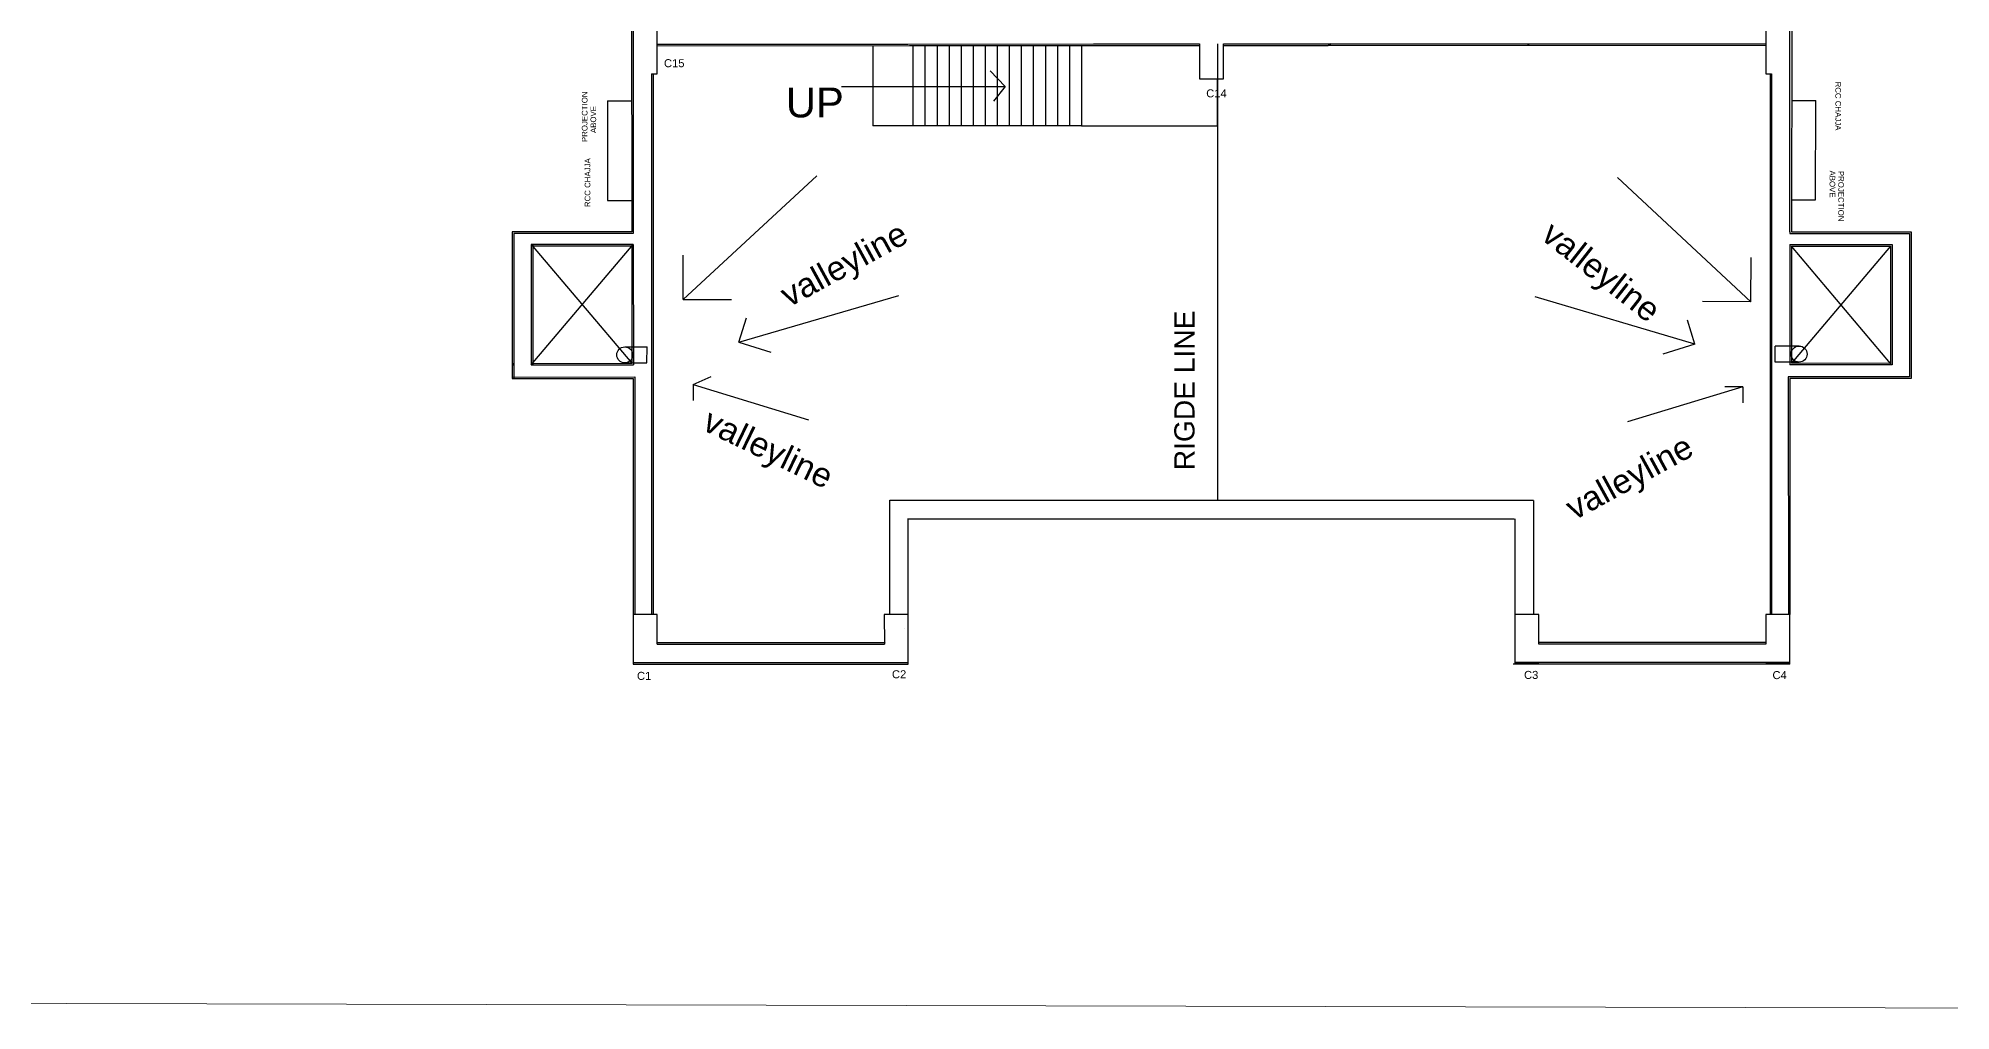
# Model space of a CAD drawing. Header units: millimetres. Extents: x -1932176 to 78768, y -1967 to 1266654.
# Drawn here: x -306967 to -283129, y 434940 to 447063 of the extents above; entities that cross this region are included whole.
import ezdxf

# ---------------------------------------------------------------- set-up
doc = ezdxf.new("R2010")
doc.units = ezdxf.units.MM
for name, color, linetype, lineweight in [('SHEET', 7, 'Continuous', 13), ('TERRACE', 251, 'Continuous', 18), ('text', 252, 'Continuous', 5)]:
    doc.layers.add(name, color=color, linetype=linetype, lineweight=lineweight)
doc.styles.get("Standard").update_dxf_attribs({"font": 'arial.ttf'})

msp = doc.modelspace()

# ---------------------------------------------------------------- linework, layer by layer
at = {"linetype": 'ByBlock', "transparency": 33554687}
for p, q in [((-299572.53338, 450356.07491), (-299570.22168, 444647.9998)), ((-299551.40749, 447565.92044), (-299550.21356, 444627.99982)), ((-285110.83787, 447240.77193), (-285113.22617, 444647.9998)), ((-299251.02309, 446990.01519), (-296128.04006, 446990.72884)), ((-299251.02309, 446970.01518), (-296108.13771, 446970.73339)), ((-296128.04006, 446990.72884), (-293815.29648, 446991.25734)), ((-296108.13771, 446970.73339), (-292493.61863, 446971.09617)), ((-292193.61863, 446971.12628), (-290887.82152, 446971.25734)), ((-288385.41237, 446970.68999), (-290887.82152, 446971.25734)), ((-288405.4078, 446990.69456), (-290855.4763, 446991.25512)), ((-285432.68891, 446990.01525), (-288405.4078, 446990.69456)), ((-285432.68891, 446970.01525), (-288385.41237, 446970.68999)), ((-299322.50288, 446620.00202), (-299322.5583, 444469.99882)), ((-299302.50288, 446620.00202), (-299302.50288, 444469.99885)), ((-285380.94614, 446620.00309), (-285380.9533, 444470.06326)), ((-285380.94614, 446620.00309), (-285380.94614, 439879.99845)), ((-285360.94497, 446620.00309), (-285360.94497, 444639.99885)), ((-285360.94497, 444639.99885), (-285360.94476, 444490.06554)), ((-285133.22617, 444647.99982), (-285133.23429, 444627.99982)), ((-299550.1575, 444490.05453), (-300822.59434, 444489.99629)), ((-300822.59434, 444489.99629), (-300822.59324, 442989.99775)), ((-299550.14935, 444469.99843), (-300822.59324, 444469.99629)), ((-300802.59434, 444489.9963), (-300802.59324, 442989.99777)), ((-299570.14938, 444470.06477), (-299569.55624, 443010.50697)), ((-299550.15751, 444490.06587), (-299549.54811, 442990.5151)), ((-299322.5583, 444469.99885), (-299322.50288, 444469.99885)), ((-285360.88956, 444469.99885), (-285360.94497, 444469.99885)), ((-285360.94476, 444490.06554), (-285360.94476, 439879.99845)), ((-285133.29035, 444490.05503), (-285133.89974, 442990.5151)), ((-285133.29035, 444490.06587), (-285133.29035, 444490.05503)), ((-285133.29035, 444490.05503), (-283860.85352, 444489.99629)), ((-285113.29847, 444470.06477), (-285113.89162, 443010.50697)), ((-285113.29848, 444470.05152), (-283880.85353, 444469.99738)), ((-283880.85353, 444469.99738), (-283880.85385, 442990.00588)), ((-283860.85352, 444489.99629), (-283860.85462, 442989.99775)), ((-301060.59312, 443009.99758), (-301040.59312, 443010.00441)), ((-301060.59311, 442989.90103), (-301040.59311, 442989.90916)), ((-300822.59325, 443010.07892), (-299566.52208, 443010.5082)), ((-300822.59324, 442989.99775), (-299549.54811, 442990.5151)), ((-283860.85462, 442989.99775), (-285133.89974, 442990.5151)), ((-283880.8546, 443010.00588), (-285113.89162, 443010.50697)), ((-301060.593, 442839.90193), (-299531.41443, 442840.5175)), ((-301060.593, 442820.51433), (-299551.41179, 442820.51433)), ((-299551.41179, 442820.51433), (-299551.02309, 439879.99845)), ((-299531.40859, 442840.5175), (-299531.02309, 439880.00109)), ((-283642.85486, 442839.99885), (-285153.84133, 442840.45344)), ((-283622.85486, 442819.99777), (-285133.83314, 442819.40958)), ((-296175.42033, 439709.49033), (-296175.36235, 439709.49033)), ((-299251.02309, 439529.99885), (-296421.06662, 439529.99885)), ((-299251.02309, 439509.99885), (-296420.99016, 439509.99885)), ((-296420.99016, 439509.99885), (-296420.99016, 439509.99072)), ((-296420.99016, 439509.99885), (-296420.99016, 439509.99072)), ((-296400.99016, 439529.99885), (-296400.99829, 439529.99885)), ((-296400.99016, 439529.99885), (-296400.99829, 439529.99885)), ((-288561.04326, 439509.99885), (-288559.62883, 439509.99885)), ((-288559.62883, 439509.99885), (-288559.62882, 439509.99072)), ((-285432.68891, 439529.97354), (-288261.04326, 439529.99774)), ((-285432.68891, 439509.99885), (-288261.04326, 439509.99885)), ((-299551.02309, 439279.99845), (-296122.4046, 439279.99845)), ((-299551.02309, 439259.99845), (-296122.4046, 439259.99845)), ((-296400.89669, 439279.99845), (-296400.89666, 439279.9077)), ((-296400.89669, 439279.99845), (-296400.89666, 439279.9077)), ((-285132.68891, 439259.99845), (-288580.87413, 439259.99845)), ((-285132.68891, 439279.99845), (-288561.04326, 439279.99845)), ((-288539.53536, 439279.99845), (-288539.53532, 439279.9077))]:
    msp.add_line(p, q, dxfattribs=at)
at = {"transparency": 16777216}
for p, q in [((-285133.23428, 444647.99982), (-285132.68891, 447220.00309)), ((-299570.22168, 444647.9998), (-301060.59433, 444647.9987)), ((-301060.59433, 444647.99884), (-301060.593, 442839.99885)), ((-299550.21356, 444627.99982), (-301040.59433, 444627.99885)), ((-301040.59433, 444627.99885), (-301040.593, 442839.99886)), ((-299550.21358, 444647.99982), (-299550.22169, 444647.99982)), ((-285133.23429, 444627.99982), (-283642.85353, 444627.99885)), ((-285113.22617, 444647.9998), (-283622.85353, 444647.9987)), ((-283642.85353, 444627.99885), (-283642.85486, 442839.99886)), ((-283622.85353, 444647.99884), (-283622.85486, 442839.99885)), ((-300822.59433, 444477.99629), (-300822.59445, 444477.99629)), ((-300822.59434, 444489.99629), (-299566.52208, 443010.5082)), ((-300822.59324, 442989.99775), (-299550.15751, 444490.06587)), ((-300810.59434, 444489.99642), (-300810.59434, 444489.9963)), ((-299552.95188, 444489.99885), (-299552.95188, 444490.06587)), ((-285130.49597, 444489.99885), (-285130.49597, 444490.06587)), ((-283880.85353, 444469.99738), (-285113.89162, 443010.50697)), ((-283880.8546, 443010.00588), (-285113.29847, 444470.06477)), ((-283872.85352, 444489.99642), (-283872.85352, 444489.9963)), ((-283860.85352, 444477.99629), (-283860.85341, 444477.99629)), ((-301060.593, 442839.99885), (-301060.593, 442820.51433)), ((-301040.593, 442839.99885), (-301040.593, 442820.51433)), ((-283622.85486, 442839.99885), (-283622.85486, 442819.99777))]:
    msp.add_line(p, q, dxfattribs=at)
at = {"color": 252, "ltscale": 30}
for p, q in [((-296564.19004, 446970.94857), (-296564.19004, 445970.94857)), ((-296064.19004, 446970.94857), (-296064.19004, 445970.94857)), ((-295914.19004, 446970.94857), (-295914.19004, 445970.94857)), ((-295764.19004, 446970.94857), (-295764.19004, 445970.94857)), ((-295614.19004, 446970.94857), (-295614.19004, 445970.94857)), ((-295464.19004, 446970.94857), (-295464.19004, 445970.94857)), ((-295314.19004, 446970.94857), (-295314.19004, 445970.94857)), ((-295164.19004, 446970.94857), (-295164.19004, 445970.94857)), ((-295014.19004, 446970.94857), (-295014.19004, 445970.94857)), ((-294864.19004, 446970.94857), (-294864.19004, 445970.94857)), ((-294714.19004, 446970.94857), (-294714.19004, 445970.94857)), ((-294564.19004, 446970.94857), (-294564.19004, 445970.94857)), ((-294414.19004, 446970.94857), (-294414.19004, 445970.94857)), ((-294264.19004, 446970.94857), (-294264.19004, 445970.94857)), ((-294114.19004, 446970.94857), (-294114.19004, 445970.94857)), ((-293964.19004, 446970.94857), (-293964.19004, 445970.94857)), ((-292266.93508, 446991.25618), (-292266.93508, 441303.29031)), ((-294914.87192, 446459.382), (-295101.38408, 446654.65657)), ((-292266.93508, 445970.94857), (-292266.93508, 446557.18922)), ((-296953.14958, 446459.382), (-294914.87192, 446459.382)), ((-294914.87192, 446459.382), (-295059.23364, 446277.92206)), ((-293964.19004, 445970.94857), (-296564.19004, 445970.94857)), ((-293964.19004, 445970.94857), (-292266.93508, 445970.94857)), ((-299656.7671, 443215.7085), (-299377.65085, 443215.74274)), ((-299380.13193, 443015.7085), (-299377.65085, 443215.74274)), ((-285018.86289, 443225.94493), (-285318.13365, 443225.94493)), ((-285318.13365, 443025.94493), (-285318.13365, 443225.94493)), ((-299656.7671, 443015.7085), (-299380.13193, 443015.7085)), ((-285018.86289, 443025.94493), (-285318.13365, 443025.94493))]:
    msp.add_line(p, q, dxfattribs=at)
for p, q in [((-293815.29267, 446991.25734), (-292493.61863, 446991.25635)), ((-292193.61863, 446991.25613), (-290855.4763, 446991.25512))]:
    msp.add_line(p, q)
at = {"color": 2}
msp.add_line((-285132.81608, 446620.25743), (-285132.68891, 446620.00309), dxfattribs=at)
at = {"ltscale": 30}
for p, q in [((-299870.88319, 446281.73361), (-299871.84119, 445041.71504)), ((-299870.88319, 446281.73361), (-299570.88319, 446281.73361)), ((-285111.80809, 446287.71084), (-284811.80809, 446287.71084)), ((-284812.76609, 445047.69227), (-284811.80809, 446287.71084)), ((-299871.84119, 445041.71504), (-299571.84119, 445041.71504)), ((-285112.76609, 445047.69227), (-284812.76609, 445047.69227)), ((-299322.5583, 444469.99885), (-299323.97786, 439879.99845)), ((-299302.50288, 444469.99885), (-299302.50288, 439879.99845)), ((-285153.84133, 442840.45344), (-285152.68891, 439879.99066)), ((-285133.83337, 442819.99777), (-285132.68891, 439879.99845)), ((-296352.4046, 439879.99845), (-296352.4046, 441303.29031)), ((-296352.4046, 441303.29031), (-288330.99584, 441303.29031)), ((-288330.99584, 441298.57623), (-288330.99584, 439879.99845)), ((-296132.5177, 441069.99845), (-288571.10894, 441069.99845)), ((-296122.4046, 439259.99845), (-296122.4046, 441069.99845)), ((-288560.99584, 441069.99845), (-288560.99584, 439259.99845))]:
    msp.add_line(p, q, dxfattribs=at)
at = {"color": 252, "transparency": 16777216}
for p, q in [((-298929.11531, 443806.48415), (-297260.52429, 445348.16384)), ((-285619.04588, 443776.75975), (-287280.73444, 445325.8767)), ((-298929.11531, 443806.48415), (-298929.11531, 444357.98031)), ((-285619.04588, 443776.75975), (-285616.58266, 444328.25041)), ((-298929.11531, 443806.48415), (-298326.91717, 443806.48415)), ((-298232.57336, 443274.34895), (-296238.51959, 443857.66561)), ((-286317.95762, 443247.74091), (-288309.38616, 443839.95806)), ((-285619.04588, 443776.75975), (-286221.23801, 443779.44942)), ((-298232.57336, 443274.34895), (-298138.56161, 443575.89428)), ((-286317.95762, 443247.74091), (-286410.62161, 443549.70312)), ((-298232.57336, 443274.34895), (-297834.68582, 443150.30091)), ((-286317.95762, 443247.74091), (-286716.39525, 443125.47124)), ((-298802.15345, 442744.78556), (-298579.49046, 442844.1914)), ((-298802.15345, 442744.78556), (-297367.22494, 442304.82601)), ((-298802.15345, 442744.78556), (-298802.15345, 442547.0506)), ((-285719.90386, 442715.56993), (-287156.7831, 442282.02377)), ((-285719.90386, 442715.56993), (-285942.56463, 442716.56443)), ((-285719.90386, 442715.56993), (-285720.78703, 442517.83694))]:
    msp.add_line(p, q, dxfattribs=at)
at = {"color": 2}
for points in [[(-299551.02309, 447220.00202), (-299551.02309, 446620.00202)], [(-299551.02309, 439279.99845), (-299251.02309, 439279.99845)], [(-296422.4046, 439279.99845), (-296422.4046, 439279.99845), (-296122.4046, 439279.99845)], [(-288561.04326, 439279.99845), (-288561.04326, 439279.99845), (-288261.04326, 439279.99845)], [(-285432.68891, 439279.99845), (-285432.68891, 439279.99845), (-285132.68891, 439279.99845)]]:
    msp.add_lwpolyline(points, dxfattribs=at)
for points in [[(-299322.50288, 446620.00202), (-299251.02309, 446620.00202), (-299251.02309, 447220.00202), (-299322.53338, 447220.00202)], [(-285132.81613, 446620.00309), (-285132.68891, 446620.00309), (-285132.68891, 447220.00309), (-285432.68891, 447220.00309), (-285432.68891, 446620.00309), (-285360.94497, 446620.00309)], [(-292493.61863, 446991.25635), (-292493.61863, 446557.18922), (-292193.61863, 446557.18922), (-292193.61863, 446991.25613)], [(-299251.02309, 439509.99885), (-299251.02309, 439879.99845), (-299551.02309, 439879.99845), (-299551.02309, 439259.99845)], [(-296122.4046, 439509.99885), (-296122.4046, 439879.99845), (-296422.4046, 439879.99845), (-296420.99016, 439509.99885)], [(-288261.04326, 439509.99885), (-288261.04326, 439879.99845), (-288561.04326, 439879.99845), (-288561.04326, 439509.99885)], [(-285132.68891, 439259.99845), (-285132.68891, 439879.99845), (-285432.68891, 439879.99845), (-285432.68891, 439509.99885)]]:
    msp.add_lwpolyline(points)
at = {"color": 252, "transparency": 16777216}
for centre in [(-299656.7671, 443115.7085), (-285018.86289, 443125.94493)]:
    msp.add_circle(centre, 100, dxfattribs=at)
at = {"layer": 'SHEET'}
msp.add_lwpolyline([(-311846.39972, 465279.20368), (-268254.76893, 465177.40093), (-268254.76893, 434939.73141), (-311846.39972, 435041.53416)], close=True, dxfattribs=at)

# ---------------------------------------------------------------- texts
for s, height, rotation, p in [('RCC CHAJJA', 70.092521, 270, (-284566.80294, 446522.4773)), ('PROJECTION  ', 70.0925214, 90, (-300121.32932, 445768.20766)), ('ABOVE', 70.092521, 90, (-300013.04951, 445880.64624)), ('RCC CHAJJA', 70.092521, 90, (-300085.71944, 444957.87763)), ('ABOVE', 70.092521, 270, (-284639.34344, 445413.92467)), ('PROJECTION  ', 70.0925214, 270, (-284530.71286, 445409.33232))]:
    msp.add_text(s, height=height, rotation=rotation).set_placement(p)
at = {"color": 252, "ltscale": 30, "insert": (-297648.08842, 446448.31139), "char_height": 372.049101, "attachment_point": 1}
msp.add_mtext_dynamic_manual_height_columns('UP', width=17.0310661, gutter_width=1860.2455, heights=[0], dxfattribs=at)
at = {"color": 252, "transparency": 16777216, "char_height": 300, "attachment_point": 1}
for insert, rotation in [((-297754.84561, 443967.00175), 28.674234992), ((-288066.70011, 444804.38049), 321.845958028), ((-298575.61128, 442459.08665), 334.184130632), ((-287964.65267, 441311.2201), 28.674234992)]:
    msp.add_mtext_dynamic_manual_height_columns('valleyline', width=235.4194689, gutter_width=11139.68641, heights=[0], dxfattribs=dict(at, insert=insert, rotation=rotation))
at = {"layer": 'TERRACE'}
msp.add_text('RIGDE LINE', height=251.409245, rotation=90, dxfattribs=at).set_placement((-292554.73696, 441677.82718))
at = {"layer": 'text', "color": 252, "true_color": 0x939598, "transparency": 16777216, "char_height": 99.743185, "attachment_point": 1}
for s, insert in [('C15', (-299167.47061, 446801.35637)), ('C14', (-292408.89889, 446425.57085)), ('C1', (-299504.11925, 439163.94299)), ('C2', (-296325.96895, 439184.14551)), ('C3', (-288447.60514, 439176.17821)), ('C4', (-285350.93675, 439173.68244))]:
    msp.add_mtext_dynamic_manual_height_columns(s, width=1.2192188, gutter_width=1, heights=[0], dxfattribs=dict(at, insert=insert))

doc.saveas('drawing.dxf')
